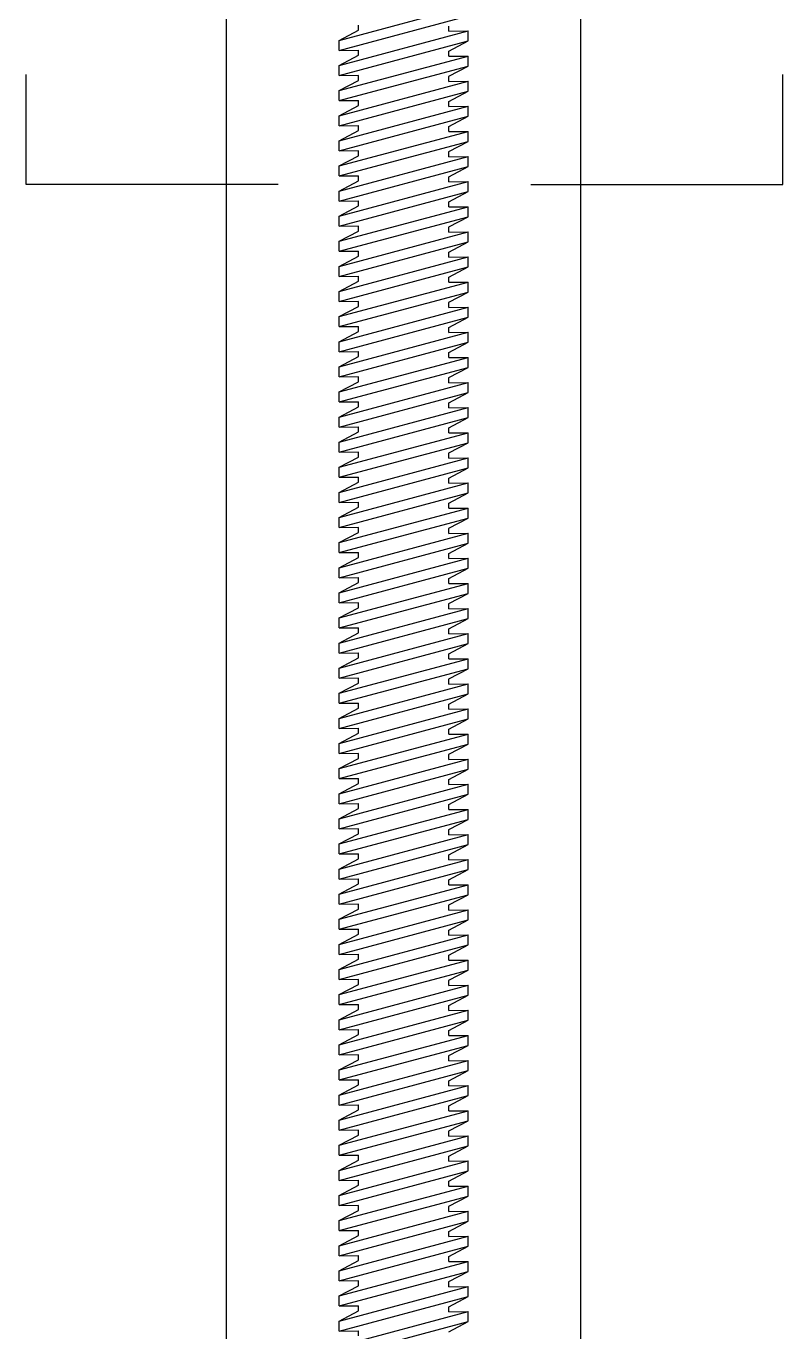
# Model space of a CAD drawing. Header units: metres. Extents: x -50 to 791, y -689 to 584.
# Drawn here: x 247.09 to 270.59, y 441.3 to 481.86 of the extents above; entities that cross this region are included whole.
import ezdxf

# ---------------------------------------------------------------- set-up
doc = ezdxf.new("R2010")
doc.units = ezdxf.units.M
doc.header["$MEASUREMENT"] = 0

msp = doc.modelspace()

# ---------------------------------------------------------------- linework, layer by layer
at = {"color": 4, "linetype": 'Continuous'}
for p, q in [((253.317682, 241.223887), (253.317682, 521.223887)), ((264.317682, 251.223887), (264.317682, 521.223887))]:
    msp.add_line(p, q, dxfattribs=at)
at = {"color": 1}
for p, q in [((256.817682, 481.417882), (260.817682, 482.489679)), ((256.817682, 481.1073), (260.817682, 482.179096)), ((257.417682, 481.733943), (257.417682, 481.889235)), ((260.217682, 481.704201), (260.217682, 481.859493)), ((256.817682, 481.417882), (257.417682, 481.733943)), ((256.817682, 480.637882), (260.817682, 481.709679)), ((260.217682, 481.704201), (260.817682, 481.709679)), ((260.817682, 481.399096), (260.817682, 481.709679)), ((256.817682, 481.1073), (256.817682, 481.417882)), ((256.817682, 480.3273), (260.817682, 481.399096)), ((256.817682, 481.1073), (257.417682, 481.112778)), ((257.417682, 480.953943), (257.417682, 481.109235)), ((260.217682, 481.083035), (260.817682, 481.399096)), ((260.217682, 480.924201), (260.217682, 481.079493)), ((256.817682, 480.637882), (257.417682, 480.953943)), ((256.817682, 479.857882), (260.817682, 480.929679)), ((256.817682, 480.3273), (256.817682, 480.637882)), ((260.217682, 480.924201), (260.817682, 480.929679)), ((260.817682, 480.619096), (260.817682, 480.929679)), ((256.817682, 479.5473), (260.817682, 480.619096)), ((256.817682, 480.3273), (257.417682, 480.332778)), ((257.417682, 480.173943), (257.417682, 480.329235)), ((260.217682, 480.303035), (260.817682, 480.619096)), ((260.217682, 480.144201), (260.217682, 480.299493)), ((256.817682, 479.857882), (257.417682, 480.173943)), ((256.817682, 479.077882), (260.817682, 480.149679)), ((256.817682, 479.5473), (256.817682, 479.857882)), ((256.817682, 478.7673), (260.817682, 479.839096)), ((260.217682, 480.144201), (260.817682, 480.149679)), ((260.217682, 479.523035), (260.817682, 479.839096)), ((260.817682, 479.839096), (260.817682, 480.149679)), ((256.817682, 479.5473), (257.417682, 479.552778)), ((257.417682, 479.393943), (257.417682, 479.549235)), ((260.217682, 479.364201), (260.217682, 479.519493)), ((256.817682, 479.077882), (257.417682, 479.393943)), ((256.817682, 478.297882), (260.817682, 479.369679)), ((256.817682, 478.7673), (256.817682, 479.077882)), ((256.817682, 477.9873), (260.817682, 479.059096)), ((260.217682, 479.364201), (260.817682, 479.369679)), ((260.217682, 478.743035), (260.817682, 479.059096)), ((260.817682, 479.059096), (260.817682, 479.369679)), ((256.817682, 478.7673), (257.417682, 478.772778)), ((256.817682, 478.297882), (257.417682, 478.613943)), ((257.417682, 478.613943), (257.417682, 478.769235)), ((260.217682, 478.584201), (260.217682, 478.739493)), ((256.817682, 477.517882), (260.817682, 478.589679)), ((256.817682, 477.9873), (256.817682, 478.297882)), ((256.817682, 477.2073), (260.817682, 478.279096)), ((260.217682, 478.584201), (260.817682, 478.589679)), ((260.217682, 477.963035), (260.817682, 478.279096)), ((260.817682, 478.279096), (260.817682, 478.589679)), ((256.817682, 477.9873), (257.417682, 477.992778)), ((256.817682, 477.517882), (257.417682, 477.833943)), ((256.817682, 476.737882), (260.817682, 477.809679)), ((257.417682, 477.833943), (257.417682, 477.989235)), ((260.217682, 477.804201), (260.217682, 477.959493)), ((260.217682, 477.804201), (260.817682, 477.809679)), ((260.817682, 477.499096), (260.817682, 477.809679)), ((256.817682, 477.2073), (256.817682, 477.517882)), ((256.817682, 476.4273), (260.817682, 477.499096)), ((260.217682, 477.183035), (260.817682, 477.499096)), ((256.817682, 477.2073), (257.417682, 477.212778)), ((256.817682, 476.737882), (257.417682, 477.053943)), ((256.817682, 475.957882), (260.817682, 477.029679)), ((257.417682, 477.053943), (257.417682, 477.209235)), ((260.217682, 477.024201), (260.217682, 477.179493)), ((260.217682, 477.024201), (260.817682, 477.029679)), ((260.817682, 476.719096), (260.817682, 477.029679)), ((256.817682, 476.4273), (256.817682, 476.737882)), ((256.817682, 475.6473), (260.817682, 476.719096)), ((260.217682, 476.403035), (260.817682, 476.719096)), ((256.817682, 476.4273), (257.417682, 476.432778)), ((256.817682, 475.957882), (257.417682, 476.273943)), ((256.817682, 475.177882), (260.817682, 476.249679)), ((257.417682, 476.273943), (257.417682, 476.429235)), ((260.217682, 476.244201), (260.217682, 476.399493)), ((260.217682, 476.244201), (260.817682, 476.249679)), ((260.817682, 475.939096), (260.817682, 476.249679)), ((256.817682, 475.6473), (256.817682, 475.957882)), ((256.817682, 474.8673), (260.817682, 475.939096)), ((260.217682, 475.623035), (260.817682, 475.939096)), ((256.817682, 475.6473), (257.417682, 475.652778)), ((256.817682, 475.177882), (257.417682, 475.493943)), ((256.817682, 474.397882), (260.817682, 475.469679)), ((257.417682, 475.493943), (257.417682, 475.649235)), ((260.217682, 475.464201), (260.217682, 475.619493)), ((260.217682, 475.464201), (260.817682, 475.469679)), ((260.817682, 475.159096), (260.817682, 475.469679)), ((256.817682, 474.8673), (256.817682, 475.177882)), ((256.817682, 474.0873), (260.817682, 475.159096)), ((260.217682, 474.843035), (260.817682, 475.159096)), ((256.817682, 474.8673), (257.417682, 474.872778)), ((256.817682, 474.397882), (257.417682, 474.713943)), ((256.817682, 473.617882), (260.817682, 474.689679)), ((257.417682, 474.713943), (257.417682, 474.869235)), ((260.217682, 474.684201), (260.217682, 474.839493)), ((260.217682, 474.684201), (260.817682, 474.689679)), ((260.817682, 474.379096), (260.817682, 474.689679)), ((256.817682, 474.0873), (256.817682, 474.397882)), ((256.817682, 473.3073), (260.817682, 474.379096)), ((260.217682, 474.063035), (260.817682, 474.379096)), ((256.817682, 474.0873), (257.417682, 474.092778)), ((256.817682, 473.617882), (257.417682, 473.933943)), ((256.817682, 472.837882), (260.817682, 473.909679)), ((257.417682, 473.933943), (257.417682, 474.089235)), ((260.217682, 473.904201), (260.217682, 474.059493)), ((260.217682, 473.904201), (260.817682, 473.909679)), ((260.817682, 473.599096), (260.817682, 473.909679)), ((256.817682, 473.3073), (256.817682, 473.617882)), ((256.817682, 472.5273), (260.817682, 473.599096)), ((260.217682, 473.283035), (260.817682, 473.599096)), ((256.817682, 473.3073), (257.417682, 473.312778)), ((256.817682, 472.837882), (257.417682, 473.153943)), ((256.817682, 472.057882), (260.817682, 473.129679)), ((257.417682, 473.153943), (257.417682, 473.309235)), ((260.217682, 473.124201), (260.217682, 473.279493)), ((260.217682, 473.124201), (260.817682, 473.129679)), ((260.817682, 472.819096), (260.817682, 473.129679)), ((256.817682, 472.5273), (256.817682, 472.837882)), ((256.817682, 471.7473), (260.817682, 472.819096)), ((256.817682, 472.5273), (257.417682, 472.532778)), ((257.417682, 472.373943), (257.417682, 472.529235)), ((260.217682, 472.503035), (260.817682, 472.819096)), ((256.817682, 472.057882), (257.417682, 472.373943)), ((256.817682, 471.277882), (260.817682, 472.349679)), ((260.217682, 472.344201), (260.217682, 472.499493)), ((260.217682, 472.344201), (260.817682, 472.349679)), ((260.817682, 472.039096), (260.817682, 472.349679)), ((256.817682, 471.7473), (256.817682, 472.057882)), ((256.817682, 470.9673), (260.817682, 472.039096)), ((256.817682, 471.7473), (257.417682, 471.752778)), ((257.417682, 471.593943), (257.417682, 471.749235)), ((260.217682, 471.723035), (260.817682, 472.039096)), ((260.217682, 471.564201), (260.217682, 471.719493)), ((256.817682, 471.277882), (257.417682, 471.593943)), ((256.817682, 470.497882), (260.817682, 471.569679)), ((260.217682, 471.564201), (260.817682, 471.569679)), ((260.817682, 471.259096), (260.817682, 471.569679)), ((256.817682, 470.9673), (256.817682, 471.277882)), ((256.817682, 470.1873), (260.817682, 471.259096)), ((256.817682, 470.9673), (257.417682, 470.972778)), ((257.417682, 470.813943), (257.417682, 470.969235)), ((260.217682, 470.943035), (260.817682, 471.259096)), ((260.217682, 470.784201), (260.217682, 470.939493)), ((256.817682, 470.497882), (257.417682, 470.813943)), ((256.817682, 469.717882), (260.817682, 470.789679)), ((256.817682, 470.1873), (256.817682, 470.497882)), ((260.217682, 470.784201), (260.817682, 470.789679)), ((260.817682, 470.479096), (260.817682, 470.789679)), ((256.817682, 469.4073), (260.817682, 470.479096)), ((256.817682, 470.1873), (257.417682, 470.192778)), ((257.417682, 470.033943), (257.417682, 470.189235)), ((260.217682, 470.163035), (260.817682, 470.479096)), ((260.217682, 470.004201), (260.217682, 470.159493)), ((256.817682, 469.717882), (257.417682, 470.033943)), ((256.817682, 468.937882), (260.817682, 470.009679)), ((256.817682, 469.4073), (256.817682, 469.717882)), ((256.817682, 468.6273), (260.817682, 469.699096)), ((260.217682, 470.004201), (260.817682, 470.009679)), ((260.217682, 469.383035), (260.817682, 469.699096)), ((260.817682, 469.699096), (260.817682, 470.009679)), ((256.817682, 469.4073), (257.417682, 469.412778)), ((257.417682, 469.253943), (257.417682, 469.409235)), ((260.217682, 469.224201), (260.217682, 469.379493)), ((256.817682, 468.937882), (257.417682, 469.253943)), ((256.817682, 468.157882), (260.817682, 469.229679)), ((256.817682, 468.6273), (256.817682, 468.937882)), ((256.817682, 467.8473), (260.817682, 468.919096)), ((260.217682, 469.224201), (260.817682, 469.229679)), ((260.217682, 468.603035), (260.817682, 468.919096)), ((260.817682, 468.919096), (260.817682, 469.229679)), ((256.817682, 468.6273), (257.417682, 468.632778)), ((256.817682, 468.157882), (257.417682, 468.473943)), ((257.417682, 468.473943), (257.417682, 468.629235)), ((260.217682, 468.444201), (260.217682, 468.599493)), ((256.817682, 467.377882), (260.817682, 468.449679)), ((256.817682, 467.8473), (256.817682, 468.157882)), ((256.817682, 467.0673), (260.817682, 468.139096)), ((260.217682, 468.444201), (260.817682, 468.449679)), ((260.217682, 467.823035), (260.817682, 468.139096)), ((260.817682, 468.139096), (260.817682, 468.449679)), ((256.817682, 467.8473), (257.417682, 467.852778)), ((256.817682, 467.377882), (257.417682, 467.693943)), ((256.817682, 466.597882), (260.817682, 467.669679)), ((257.417682, 467.693943), (257.417682, 467.849235)), ((260.217682, 467.664201), (260.217682, 467.819493)), ((260.217682, 467.664201), (260.817682, 467.669679)), ((260.817682, 467.359096), (260.817682, 467.669679)), ((256.817682, 467.0673), (256.817682, 467.377882)), ((256.817682, 466.2873), (260.817682, 467.359096)), ((260.217682, 467.043035), (260.817682, 467.359096)), ((256.817682, 467.0673), (257.417682, 467.072778)), ((256.817682, 466.597882), (257.417682, 466.913943)), ((256.817682, 465.817882), (260.817682, 466.889679)), ((257.417682, 466.913943), (257.417682, 467.069235)), ((260.217682, 466.884201), (260.217682, 467.039493)), ((260.217682, 466.884201), (260.817682, 466.889679)), ((260.817682, 466.579096), (260.817682, 466.889679)), ((256.817682, 466.2873), (256.817682, 466.597882)), ((256.817682, 465.5073), (260.817682, 466.579096)), ((260.217682, 466.263035), (260.817682, 466.579096)), ((256.817682, 466.2873), (257.417682, 466.292778)), ((256.817682, 465.817882), (257.417682, 466.133943)), ((256.817682, 465.037882), (260.817682, 466.109679)), ((257.417682, 466.133943), (257.417682, 466.289235)), ((260.217682, 466.104201), (260.217682, 466.259493)), ((260.217682, 466.104201), (260.817682, 466.109679)), ((260.817682, 465.799096), (260.817682, 466.109679)), ((256.817682, 465.5073), (256.817682, 465.817882)), ((256.817682, 464.7273), (260.817682, 465.799096)), ((260.217682, 465.483035), (260.817682, 465.799096)), ((256.817682, 465.5073), (257.417682, 465.512778)), ((256.817682, 465.037882), (257.417682, 465.353943)), ((256.817682, 464.257882), (260.817682, 465.329679)), ((257.417682, 465.353943), (257.417682, 465.509235)), ((260.217682, 465.324201), (260.217682, 465.479493)), ((260.217682, 465.324201), (260.817682, 465.329679)), ((260.817682, 465.019096), (260.817682, 465.329679)), ((256.817682, 464.7273), (256.817682, 465.037882)), ((256.817682, 463.9473), (260.817682, 465.019096)), ((260.217682, 464.703035), (260.817682, 465.019096)), ((256.817682, 464.7273), (257.417682, 464.732778)), ((256.817682, 464.257882), (257.417682, 464.573943)), ((256.817682, 463.477882), (260.817682, 464.549679)), ((257.417682, 464.573943), (257.417682, 464.729235)), ((260.217682, 464.544201), (260.217682, 464.699493)), ((260.217682, 464.544201), (260.817682, 464.549679)), ((260.817682, 464.239096), (260.817682, 464.549679)), ((256.817682, 463.9473), (256.817682, 464.257882)), ((256.817682, 463.1673), (260.817682, 464.239096)), ((260.217682, 463.923035), (260.817682, 464.239096)), ((256.817682, 463.9473), (257.417682, 463.952778)), ((256.817682, 463.477882), (257.417682, 463.793943)), ((256.817682, 462.697882), (260.817682, 463.769679)), ((257.417682, 463.793943), (257.417682, 463.949235)), ((260.217682, 463.764201), (260.217682, 463.919493)), ((260.217682, 463.764201), (260.817682, 463.769679)), ((260.817682, 463.459096), (260.817682, 463.769679)), ((256.817682, 463.1673), (256.817682, 463.477882)), ((256.817682, 462.3873), (260.817682, 463.459096)), ((260.217682, 463.143035), (260.817682, 463.459096)), ((256.817682, 463.1673), (257.417682, 463.172778)), ((256.817682, 462.697882), (257.417682, 463.013943)), ((256.817682, 461.917882), (260.817682, 462.989679)), ((257.417682, 463.013943), (257.417682, 463.169235)), ((260.217682, 462.984201), (260.217682, 463.139493)), ((260.217682, 462.984201), (260.817682, 462.989679)), ((260.817682, 462.679096), (260.817682, 462.989679)), ((256.817682, 462.3873), (256.817682, 462.697882)), ((256.817682, 461.6073), (260.817682, 462.679096)), ((256.817682, 462.3873), (257.417682, 462.392778)), ((257.417682, 462.233943), (257.417682, 462.389235)), ((260.217682, 462.363035), (260.817682, 462.679096)), ((256.817682, 461.917882), (257.417682, 462.233943)), ((256.817682, 461.137882), (260.817682, 462.209679)), ((260.217682, 462.204201), (260.217682, 462.359493)), ((260.217682, 462.204201), (260.817682, 462.209679)), ((260.817682, 461.899096), (260.817682, 462.209679)), ((256.817682, 461.6073), (256.817682, 461.917882)), ((256.817682, 460.8273), (260.817682, 461.899096)), ((256.817682, 461.6073), (257.417682, 461.612778)), ((257.417682, 461.453943), (257.417682, 461.609235)), ((260.217682, 461.583035), (260.817682, 461.899096)), ((260.217682, 461.424201), (260.217682, 461.579493)), ((256.817682, 461.137882), (257.417682, 461.453943)), ((256.817682, 460.357882), (260.817682, 461.429679)), ((260.217682, 461.424201), (260.817682, 461.429679)), ((260.817682, 461.119096), (260.817682, 461.429679)), ((256.817682, 460.8273), (256.817682, 461.137882)), ((256.817682, 460.0473), (260.817682, 461.119096)), ((256.817682, 460.8273), (257.417682, 460.832778)), ((257.417682, 460.673943), (257.417682, 460.829235)), ((260.217682, 460.803035), (260.817682, 461.119096)), ((260.217682, 460.644201), (260.217682, 460.799493)), ((256.817682, 460.357882), (257.417682, 460.673943)), ((256.817682, 459.577882), (260.817682, 460.649679)), ((256.817682, 460.0473), (256.817682, 460.357882)), ((260.217682, 460.644201), (260.817682, 460.649679)), ((260.817682, 460.339096), (260.817682, 460.649679)), ((256.817682, 459.2673), (260.817682, 460.339096)), ((256.817682, 460.0473), (257.417682, 460.052778)), ((257.417682, 459.893943), (257.417682, 460.049235)), ((260.217682, 460.023035), (260.817682, 460.339096)), ((260.217682, 459.864201), (260.217682, 460.019493)), ((256.817682, 459.577882), (257.417682, 459.893943)), ((256.817682, 458.797882), (260.817682, 459.869679)), ((256.817682, 459.2673), (256.817682, 459.577882)), ((256.817682, 458.4873), (260.817682, 459.559096)), ((260.217682, 459.864201), (260.817682, 459.869679)), ((260.217682, 459.243035), (260.817682, 459.559096)), ((260.817682, 459.559096), (260.817682, 459.869679)), ((256.817682, 459.2673), (257.417682, 459.272778)), ((257.417682, 459.113943), (257.417682, 459.269235)), ((260.217682, 459.084201), (260.217682, 459.239493)), ((256.817682, 458.797882), (257.417682, 459.113943)), ((256.817682, 458.017882), (260.817682, 459.089679)), ((256.817682, 458.4873), (256.817682, 458.797882)), ((256.817682, 457.7073), (260.817682, 458.779096)), ((260.217682, 459.084201), (260.817682, 459.089679)), ((260.217682, 458.463035), (260.817682, 458.779096)), ((260.817682, 458.779096), (260.817682, 459.089679)), ((256.817682, 458.4873), (257.417682, 458.492778)), ((256.817682, 458.017882), (257.417682, 458.333943)), ((257.417682, 458.333943), (257.417682, 458.489235)), ((260.217682, 458.304201), (260.217682, 458.459493)), ((256.817682, 457.237882), (260.817682, 458.309679)), ((256.817682, 457.7073), (256.817682, 458.017882)), ((256.817682, 456.9273), (260.817682, 457.999096)), ((260.217682, 458.304201), (260.817682, 458.309679)), ((260.217682, 457.683035), (260.817682, 457.999096)), ((260.817682, 457.999096), (260.817682, 458.309679)), ((256.817682, 457.7073), (257.417682, 457.712778)), ((256.817682, 457.237882), (257.417682, 457.553943)), ((256.817682, 456.457882), (260.817682, 457.529679)), ((257.417682, 457.553943), (257.417682, 457.709235)), ((260.217682, 457.524201), (260.217682, 457.679493)), ((260.217682, 457.524201), (260.817682, 457.529679)), ((260.817682, 457.219096), (260.817682, 457.529679)), ((256.817682, 456.9273), (256.817682, 457.237882)), ((256.817682, 456.1473), (260.817682, 457.219096)), ((260.217682, 456.903035), (260.817682, 457.219096)), ((256.817682, 456.9273), (257.417682, 456.932778)), ((256.817682, 456.457882), (257.417682, 456.773943)), ((256.817682, 455.677882), (260.817682, 456.749679)), ((257.417682, 456.773943), (257.417682, 456.929235)), ((260.217682, 456.744201), (260.217682, 456.899493)), ((260.217682, 456.744201), (260.817682, 456.749679)), ((260.817682, 456.439096), (260.817682, 456.749679)), ((256.817682, 456.1473), (256.817682, 456.457882)), ((256.817682, 455.3673), (260.817682, 456.439096)), ((260.217682, 456.123035), (260.817682, 456.439096)), ((256.817682, 456.1473), (257.417682, 456.152778)), ((256.817682, 455.677882), (257.417682, 455.993943)), ((256.817682, 454.897882), (260.817682, 455.969679)), ((257.417682, 455.993943), (257.417682, 456.149235)), ((260.217682, 455.964201), (260.217682, 456.119493)), ((260.217682, 455.964201), (260.817682, 455.969679)), ((260.817682, 455.659096), (260.817682, 455.969679)), ((256.817682, 455.3673), (256.817682, 455.677882)), ((256.817682, 454.5873), (260.817682, 455.659096)), ((260.217682, 455.343035), (260.817682, 455.659096)), ((256.817682, 455.3673), (257.417682, 455.372778)), ((256.817682, 454.897882), (257.417682, 455.213943)), ((256.817682, 454.117882), (260.817682, 455.189679)), ((257.417682, 455.213943), (257.417682, 455.369235)), ((260.217682, 455.184201), (260.217682, 455.339493)), ((260.217682, 455.184201), (260.817682, 455.189679)), ((260.817682, 454.879096), (260.817682, 455.189679)), ((256.817682, 454.5873), (256.817682, 454.897882)), ((256.817682, 453.8073), (260.817682, 454.879096)), ((260.217682, 454.563035), (260.817682, 454.879096)), ((256.817682, 454.5873), (257.417682, 454.592778)), ((256.817682, 454.117882), (257.417682, 454.433943)), ((256.817682, 453.337882), (260.817682, 454.409679)), ((257.417682, 454.433943), (257.417682, 454.589235)), ((260.217682, 454.404201), (260.217682, 454.559493)), ((260.217682, 454.404201), (260.817682, 454.409679)), ((260.817682, 454.099096), (260.817682, 454.409679)), ((256.817682, 453.8073), (256.817682, 454.117882)), ((256.817682, 453.0273), (260.817682, 454.099096)), ((260.217682, 453.783035), (260.817682, 454.099096)), ((256.817682, 453.8073), (257.417682, 453.812778)), ((256.817682, 453.337882), (257.417682, 453.653943)), ((256.817682, 452.557882), (260.817682, 453.629679)), ((257.417682, 453.653943), (257.417682, 453.809235)), ((260.217682, 453.624201), (260.217682, 453.779493)), ((260.217682, 453.624201), (260.817682, 453.629679)), ((260.817682, 453.319096), (260.817682, 453.629679)), ((256.817682, 453.0273), (256.817682, 453.337882)), ((256.817682, 452.2473), (260.817682, 453.319096)), ((260.217682, 453.003035), (260.817682, 453.319096)), ((256.817682, 453.0273), (257.417682, 453.032778)), ((256.817682, 452.557882), (257.417682, 452.873943)), ((256.817682, 451.777882), (260.817682, 452.849679)), ((257.417682, 452.873943), (257.417682, 453.029235)), ((260.217682, 452.844201), (260.217682, 452.999493)), ((260.217682, 452.844201), (260.817682, 452.849679)), ((260.817682, 452.539096), (260.817682, 452.849679)), ((256.817682, 452.2473), (256.817682, 452.557882)), ((256.817682, 451.4673), (260.817682, 452.539096)), ((256.817682, 452.2473), (257.417682, 452.252778)), ((257.417682, 452.093943), (257.417682, 452.249235)), ((260.217682, 452.223035), (260.817682, 452.539096)), ((256.817682, 451.777882), (257.417682, 452.093943)), ((256.817682, 450.997882), (260.817682, 452.069679)), ((260.217682, 452.064201), (260.217682, 452.219493)), ((260.217682, 452.064201), (260.817682, 452.069679)), ((260.817682, 451.759096), (260.817682, 452.069679)), ((256.817682, 451.4673), (256.817682, 451.777882)), ((256.817682, 450.6873), (260.817682, 451.759096)), ((256.817682, 451.4673), (257.417682, 451.472778)), ((257.417682, 451.313943), (257.417682, 451.469235)), ((260.217682, 451.443035), (260.817682, 451.759096)), ((260.217682, 451.284201), (260.217682, 451.439493)), ((256.817682, 450.997882), (257.417682, 451.313943)), ((256.817682, 450.217882), (260.817682, 451.289679)), ((260.217682, 451.284201), (260.817682, 451.289679)), ((260.817682, 450.979096), (260.817682, 451.289679)), ((256.817682, 450.6873), (256.817682, 450.997882)), ((256.817682, 449.9073), (260.817682, 450.979096)), ((256.817682, 450.6873), (257.417682, 450.692778)), ((257.417682, 450.533943), (257.417682, 450.689235)), ((260.217682, 450.663035), (260.817682, 450.979096)), ((260.217682, 450.504201), (260.217682, 450.659493)), ((256.817682, 450.217882), (257.417682, 450.533943)), ((256.817682, 449.437882), (260.817682, 450.509679)), ((256.817682, 449.9073), (256.817682, 450.217882)), ((260.217682, 450.504201), (260.817682, 450.509679)), ((260.817682, 450.199096), (260.817682, 450.509679)), ((256.817682, 449.1273), (260.817682, 450.199096)), ((256.817682, 449.9073), (257.417682, 449.912778)), ((257.417682, 449.753943), (257.417682, 449.909235)), ((260.217682, 449.883035), (260.817682, 450.199096)), ((260.217682, 449.724201), (260.217682, 449.879493)), ((256.817682, 449.437882), (257.417682, 449.753943)), ((256.817682, 448.657882), (260.817682, 449.729679)), ((256.817682, 449.1273), (256.817682, 449.437882)), ((256.817682, 448.3473), (260.817682, 449.419096)), ((260.217682, 449.724201), (260.817682, 449.729679)), ((260.217682, 449.103035), (260.817682, 449.419096)), ((260.817682, 449.419096), (260.817682, 449.729679)), ((256.817682, 449.1273), (257.417682, 449.132778)), ((257.417682, 448.973943), (257.417682, 449.129235)), ((260.217682, 448.944201), (260.217682, 449.099493)), ((256.817682, 448.657882), (257.417682, 448.973943)), ((256.817682, 447.877882), (260.817682, 448.949679)), ((256.817682, 448.3473), (256.817682, 448.657882)), ((256.817682, 447.5673), (260.817682, 448.639096)), ((260.217682, 448.944201), (260.817682, 448.949679)), ((260.217682, 448.323035), (260.817682, 448.639096)), ((260.817682, 448.639096), (260.817682, 448.949679)), ((256.817682, 448.3473), (257.417682, 448.352778)), ((256.817682, 447.877882), (257.417682, 448.193943)), ((257.417682, 448.193943), (257.417682, 448.349235)), ((260.217682, 448.164201), (260.217682, 448.319493)), ((256.817682, 447.097882), (260.817682, 448.169679)), ((256.817682, 447.5673), (256.817682, 447.877882)), ((256.817682, 446.7873), (260.817682, 447.859096)), ((260.217682, 448.164201), (260.817682, 448.169679)), ((260.217682, 447.543035), (260.817682, 447.859096)), ((260.817682, 447.859096), (260.817682, 448.169679)), ((256.817682, 447.5673), (257.417682, 447.572778)), ((256.817682, 447.097882), (257.417682, 447.413943)), ((256.817682, 446.317882), (260.817682, 447.389679)), ((257.417682, 447.413943), (257.417682, 447.569235)), ((260.217682, 447.384201), (260.217682, 447.539493)), ((260.217682, 447.384201), (260.817682, 447.389679)), ((260.817682, 447.079096), (260.817682, 447.389679)), ((256.817682, 446.7873), (256.817682, 447.097882)), ((256.817682, 446.0073), (260.817682, 447.079096)), ((260.217682, 446.763035), (260.817682, 447.079096)), ((256.817682, 446.7873), (257.417682, 446.792778)), ((256.817682, 446.317882), (257.417682, 446.633943)), ((256.817682, 445.537882), (260.817682, 446.609679)), ((257.417682, 446.633943), (257.417682, 446.789235)), ((260.217682, 446.604201), (260.217682, 446.759493)), ((260.217682, 446.604201), (260.817682, 446.609679)), ((260.817682, 446.299096), (260.817682, 446.609679)), ((256.817682, 446.0073), (256.817682, 446.317882)), ((256.817682, 445.2273), (260.817682, 446.299096)), ((260.217682, 445.983035), (260.817682, 446.299096)), ((256.817682, 446.0073), (257.417682, 446.012778)), ((256.817682, 445.537882), (257.417682, 445.853943)), ((256.817682, 444.757882), (260.817682, 445.829679)), ((257.417682, 445.853943), (257.417682, 446.009235)), ((260.217682, 445.824201), (260.217682, 445.979493)), ((260.217682, 445.824201), (260.817682, 445.829679)), ((260.817682, 445.519096), (260.817682, 445.829679)), ((256.817682, 445.2273), (256.817682, 445.537882)), ((256.817682, 444.4473), (260.817682, 445.519096)), ((260.217682, 445.203035), (260.817682, 445.519096)), ((256.817682, 445.2273), (257.417682, 445.232778)), ((256.817682, 444.757882), (257.417682, 445.073943)), ((256.817682, 443.977882), (260.817682, 445.049679)), ((257.417682, 445.073943), (257.417682, 445.229235)), ((260.217682, 445.044201), (260.217682, 445.199493)), ((260.217682, 445.044201), (260.817682, 445.049679)), ((260.817682, 444.739096), (260.817682, 445.049679)), ((256.817682, 444.4473), (256.817682, 444.757882)), ((256.817682, 443.6673), (260.817682, 444.739096)), ((260.217682, 444.423035), (260.817682, 444.739096)), ((256.817682, 444.4473), (257.417682, 444.452778)), ((256.817682, 443.977882), (257.417682, 444.293943)), ((256.817682, 443.197882), (260.817682, 444.269679)), ((257.417682, 444.293943), (257.417682, 444.449235)), ((260.217682, 444.264201), (260.217682, 444.419493)), ((260.217682, 444.264201), (260.817682, 444.269679)), ((260.817682, 443.959096), (260.817682, 444.269679)), ((256.817682, 443.6673), (256.817682, 443.977882)), ((256.817682, 442.8873), (260.817682, 443.959096)), ((260.217682, 443.643035), (260.817682, 443.959096)), ((256.817682, 443.6673), (257.417682, 443.672778)), ((256.817682, 443.197882), (257.417682, 443.513943)), ((256.817682, 442.417882), (260.817682, 443.489679)), ((257.417682, 443.513943), (257.417682, 443.669235)), ((260.217682, 443.484201), (260.217682, 443.639493)), ((260.217682, 443.484201), (260.817682, 443.489679)), ((260.817682, 443.179096), (260.817682, 443.489679)), ((256.817682, 442.8873), (256.817682, 443.197882)), ((256.817682, 442.1073), (260.817682, 443.179096)), ((260.217682, 442.863035), (260.817682, 443.179096)), ((256.817682, 442.8873), (257.417682, 442.892778)), ((256.817682, 442.417882), (257.417682, 442.733943)), ((256.817682, 441.637882), (260.817682, 442.709679)), ((257.417682, 442.733943), (257.417682, 442.889235)), ((260.217682, 442.704201), (260.217682, 442.859493)), ((260.217682, 442.704201), (260.817682, 442.709679)), ((260.817682, 442.399096), (260.817682, 442.709679)), ((256.817682, 442.1073), (256.817682, 442.417882)), ((256.817682, 441.3273), (260.817682, 442.399096)), ((256.817682, 442.1073), (257.417682, 442.112778)), ((257.417682, 441.953943), (257.417682, 442.109235)), ((260.217682, 442.083035), (260.817682, 442.399096)), ((256.817682, 441.637882), (257.417682, 441.953943)), ((256.817682, 440.857882), (260.817682, 441.929679)), ((260.217682, 441.924201), (260.217682, 442.079493)), ((260.217682, 441.924201), (260.817682, 441.929679)), ((260.817682, 441.619096), (260.817682, 441.929679)), ((256.817682, 441.3273), (256.817682, 441.637882)), ((256.817682, 440.5473), (260.817682, 441.619096)), ((256.817682, 441.3273), (257.417682, 441.332778)), ((257.417682, 441.173943), (257.417682, 441.329235)), ((260.217682, 441.303035), (260.817682, 441.619096))]:
    msp.add_line(p, q, dxfattribs=at)
at = {"color": 2, "linetype": 'Continuous'}
for p, q in [((247.094456, 476.942727), (247.094456, 480.359905)), ((270.592096, 476.942727), (270.592096, 480.359905)), ((254.917765, 476.942727), (247.094456, 476.942727)), ((262.768787, 476.942727), (270.592096, 476.942727))]:
    msp.add_line(p, q, dxfattribs=at)

doc.saveas('drawing.dxf')
